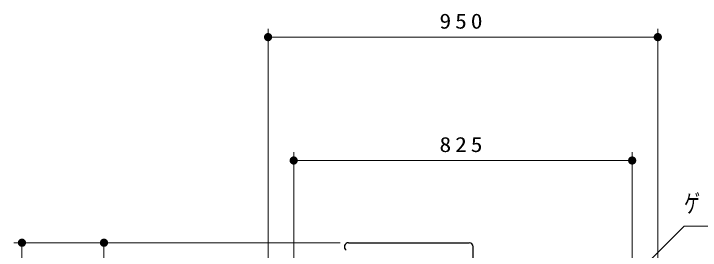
# Model space of a CAD drawing. Units: millimetres on the paper, scale 1:20. Extents: x -385 to 0, y 0 to 267.
# Drawn here: x -302 to -218.3, y 185.3 to 214.1 of the extents above; entities that cross this region are included whole.
import ezdxf

# ---------------------------------------------------------------- set-up
doc = ezdxf.new("R2010")
doc.units = ezdxf.units.MM
doc.layers.add('1_20', color=7, linetype='Continuous', lineweight=25)
doc.styles.add('ＭＳ ゴシック', font='')
doc.styles.get('ＭＳ ゴシック').set_extended_font_data('MS Gothic')

# ---------------------------------------------------------------- blocks, each defined once
blk = doc.blocks.new('filled_dot')
at = {"color": 0, "linetype": 'Continuous', "lineweight": -2, "const_width": 1.25}
blk.add_lwpolyline([(-0.625, 0, 1), (0.625, 0, 1)], format="xyb", close=True, dxfattribs=at)

msp = doc.modelspace()

# ---------------------------------------------------------------- linework, layer by layer
at = {"layer": '1_20', "lineweight": 13}
for p, q in [((-271.02, 167.21), (-271.02, 212.21)), ((-223.52, 166.835), (-223.52, 212.21)), ((-271.02, 211.21), (-223.52, 211.21)), ((-267.895, 157.508), (-267.895, 197.21)), ((-226.645, 155.21), (-226.645, 197.21)), ((-267.895, 196.21), (-226.645, 196.21)), ((-262.216, 186.21), (-302.02, 186.21)), ((-301.02, 86.21), (-301.02, 186.21)), ((-291.02, 186.21), (-291.02, 171.531))]:
    msp.add_line(p, q, dxfattribs=at)
at = {"layer": '1_20', "color": 1}
for p, q in [((-261.216, 186.21), (-246.52, 186.21)), ((-246.02, 170.984), (-246.02, 185.71))]:
    msp.add_line(p, q, dxfattribs=at)
at = {"layer": '1_20', "lineweight": 13}
msp.add_lwpolyline([(-241.945, 166.578), (-220.301, 188.221), (-168.893, 188.221)], dxfattribs=at)
at = {"layer": '1_20', "color": 1}
for centre, start, end in [((-261.216, 185.71), 90, 235), ((-246.52, 185.71), 0, 90)]:
    msp.add_arc(centre, 0.5, start, end, dxfattribs=at)

# ---------------------------------------------------------------- block references
at = {"layer": '1_20', "lineweight": 13, "xscale": 0.4, "yscale": 0.4}
for p in [(-271.02, 211.21), (-267.895, 196.21)]:
    msp.add_blockref('filled_dot', p, dxfattribs=at)
for p, rotation in [((-223.52, 211.21), 180), ((-226.645, 196.21), 180), ((-301.02, 186.21), 270), ((-291.02, 186.21), 270)]:
    msp.add_blockref('filled_dot', p, dxfattribs=dict(at, rotation=rotation))

# ---------------------------------------------------------------- texts
at = {"layer": '1_20', "style": 'ＭＳ ゴシック'}
for s, insert, char_height, attachment_point in [('\\T1.33;\\W1.15;950', (-247.27, 212.21), 1.833, 8), ('\\T1.33;\\W1.15;825', (-247.27, 197.21), 1.833, 8), ('\\T1.64;\\W0.65;ゲートサインパネル：ＰＥ板\u3000１９ｔ', (-220.325, 190.871), 2.199, 4)]:
    msp.add_mtext(s, dxfattribs=dict(at, insert=insert, char_height=char_height, attachment_point=attachment_point))

doc.saveas('drawing.dxf')
